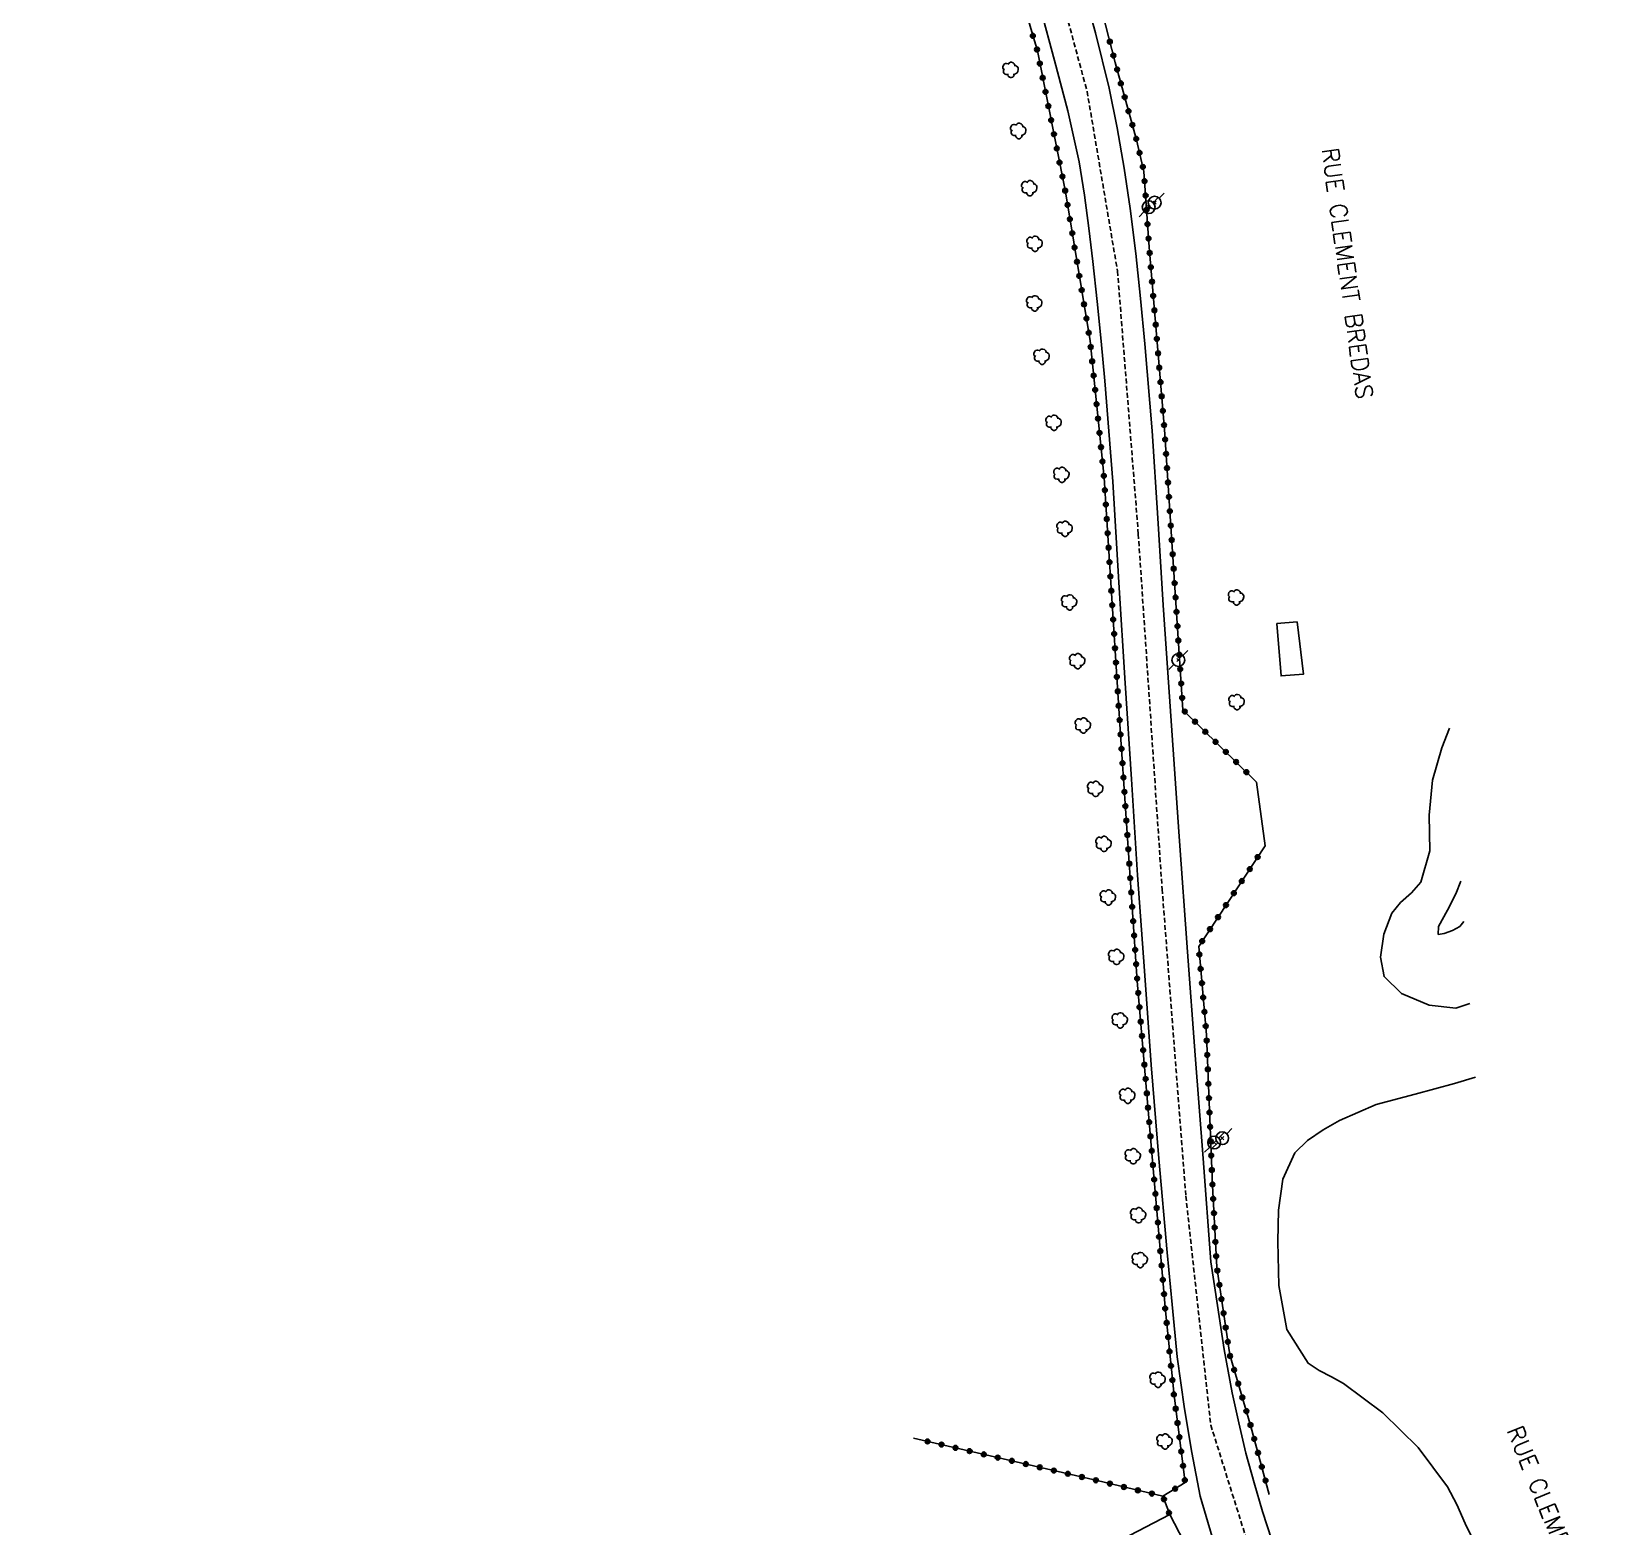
# Model space of a CAD drawing. Header units: millimetres. Extents: x 138000 to 139001, y 123000 to 124000.
# Drawn here: x 138671.5 to 138836.6, y 123231.7 to 123387.4 of the extents above; entities that cross this region are included whole.
import ezdxf
from ezdxf.enums import TextEntityAlignment as Align

# ---------------------------------------------------------------- set-up
doc = ezdxf.new("R2010")
doc.units = ezdxf.units.MM
doc.linetypes.add('DASHED', pattern=[0.75, 0.5, -0.25])
doc.layers.get('0').update_dxf_attribs({"linetype": 'CONTINUOUS'})
for name, color, linetype in [('W0001', 6, 'DASHED'), ('W0008', 7, 'CONTINUOUS'), ('W0104', 1, 'CONTINUOUS'), ('W0211', 2, 'CONTINUOUS'), ('W0214', 2, 'CONTINUOUS'), ('W0300', 7, 'CONTINUOUS'), ('W0323', 7, 'CONTINUOUS'), ('W0330', 7, 'CONTINUOUS'), ('W0473', 7, 'CONTINUOUS'), ('W0989', 7, 'CONTINUOUS')]:
    doc.layers.add(name, color=color, linetype=linetype)
doc.styles.get("Standard").update_dxf_attribs({"font": 'romans.shx', "width": 0.85})

# ---------------------------------------------------------------- blocks, each defined once
blk = doc.blocks.new('T300')
for p, q in [((-0.8, 0.51), (-0.86, 0.34)), ((-0.86, 0.34), (-0.86, 0.17)), ((-0.86, 0.17), (-0.74, 0.06)), ((-0.69, 0.63), (-0.8, 0.51)), ((-0.8, -0.06), (-0.74, 0.06)), ((-0.74, 0.06), (-0.69, 0.11)), ((-0.57, 0.69), (-0.69, 0.63)), ((-0.46, 0.69), (-0.57, 0.69)), ((-0.29, 0.63), (-0.46, 0.69)), ((-0.29, 0.63), (-0.17, 0.74)), ((-0.23, 0.57), (-0.29, 0.63)), ((-0.17, 0.74), (-0.06, 0.8)), ((-0.06, 0.8), (0.06, 0.8)), ((0.06, 0.8), (0.23, 0.74)), ((0.23, 0.74), (0.34, 0.63)), ((0.34, 0.63), (0.4, 0.51)), ((0.46, 0.46), (0.34, 0.46)), ((0.4, 0.51), (0.4, 0.46)), ((0.57, 0.4), (0.46, 0.46)), ((0.57, 0.4), (0.69, 0.29)), ((0.69, 0.29), (0.74, 0.17)), ((0.74, 0.06), (0.69, -0.17)), ((0.74, 0.17), (0.74, 0.06)), ((-0.8, -0.17), (-0.8, -0.06)), ((-0.8, -0.23), (-0.8, -0.17)), ((-0.74, -0.34), (-0.8, -0.23)), ((-0.69, -0.4), (-0.74, -0.34)), ((-0.51, -0.46), (-0.69, -0.4)), ((-0.4, -0.46), (-0.51, -0.46)), ((-0.4, -0.46), (-0.34, -0.46)), ((-0.34, -0.46), (-0.34, -0.4)), ((-0.34, -0.51), (-0.34, -0.46)), ((-0.29, -0.63), (-0.34, -0.51)), ((-0.17, -0.74), (-0.29, -0.63)), ((-0.06, -0.8), (-0.17, -0.74)), ((0.06, -0.8), (-0.06, -0.8)), ((0.17, -0.74), (0.06, -0.8)), ((0.23, -0.69), (0.17, -0.74)), ((0.29, -0.46), (0.23, -0.46)), ((0.29, -0.63), (0.23, -0.69)), ((0.46, -0.4), (0.29, -0.46)), ((0.34, -0.51), (0.29, -0.63)), ((0.34, -0.51), (0.34, -0.46)), ((0.57, -0.34), (0.46, -0.4)), ((0.63, -0.29), (0.57, -0.34)), ((0.69, -0.17), (0.63, -0.29))]:
    blk.add_line(p, q)
blk = doc.blocks.new('T473')
for p, q in [((-0.166667, 0.166667), (0.166667, -0.166667)), ((-0.166667, -0.166667), (0.166667, 0.166667)), ((0.500001, 0.500001), (1.000002, 1.000002)), ((-1.000002, -1.000002), (-0.500001, -0.500001))]:
    blk.add_line(p, q)
blk.add_ellipse((0, 0), major_axis=(0.471405, 0.471405), ratio=1, start_param=5.4977871438, end_param=11.780972451)
blk = doc.blocks.new('t323o')
at = {"color": 0, "linetype": 'Continuous'}
for radius in [0.25, 0.15]:
    blk.add_circle((0, 0), radius, dxfattribs=at)

msp = doc.modelspace()

# ---------------------------------------------------------------- linework, layer by layer
at = {"layer": 'W0001'}
msp.add_lwpolyline([(138735.09, 123547.13), (138742.59, 123519.75), (138750.21, 123493.07), (138758.11, 123464.79), (138767.31, 123432.41), (138775.24, 123404.4), (138781.5, 123381.2), (138784.67, 123362.48), (138786.84, 123335.06), (138789.32, 123298.07), (138791.79, 123266.09), (138794.39, 123242.22), (138799.95, 123224.46), (138812.7, 123207.92), (138830.15, 123190.45)], dxfattribs=at)
at = {"layer": 'W0008'}
for points in [[(138794.4, 123259.23), (138793.58, 123269.99), (138792.75, 123280.76), (138791.95, 123291.52), (138791.09, 123303.57), (138790.27, 123315.62), (138789.44, 123327.66), (138788.86, 123336.74), (138788.27, 123345.82), (138787.53, 123354.89), (138787.08, 123359.6), (138786.58, 123364.31), (138785.98, 123369), (138785.35, 123373.2), (138784.63, 123377.39), (138783.8, 123381.55), (138782.39, 123387.31), (138780.78, 123393.03)], [(138776.69, 123389.69), (138778.11, 123384.42), (138779.51, 123379.16), (138780.67, 123373.84), (138781.22, 123370.39), (138781.67, 123366.93), (138782.09, 123363.46), (138782.55, 123359.32), (138782.96, 123355.17), (138783.35, 123351.02), (138784.17, 123340.53), (138784.82, 123330.03), (138785.48, 123319.52), (138786.12, 123309.53), (138786.77, 123299.54), (138787.47, 123289.56), (138788.19, 123279.77), (138788.96, 123269.99), (138789.85, 123260.21), (138790.36, 123254.77), (138790.9, 123249.33), (138791.64, 123243.92), (138792.4, 123239.35), (138793.3, 123234.8), (138794.52, 123230.58)], [(138800.75, 123230.24), (138799.78, 123233.21), (138798.9, 123236.2), (138798.05, 123239.3), (138797.3, 123242.44), (138796.62, 123245.58), (138795.79, 123250.11), (138795.1, 123254.67), (138794.4, 123259.23)]]:
    msp.add_lwpolyline(points, dxfattribs=at)
at = {"layer": 'W0104'}
msp.add_lwpolyline([(138801.27, 123325.74), (138803.39, 123325.91), (138804.06, 123320.48), (138801.72, 123320.29)], close=True, dxfattribs=at)
msp.add_lwpolyline([(138787.48, 123226.08), (138785.11, 123230.29), (138790.11, 123232.9), (138792.1, 123229.07)], dxfattribs=at)
at = {"layer": 'W0211'}
for points in [[(138820.75, 123294.71), (138820.33, 123294.16), (138819.57, 123293.75), (138818.71, 123293.43), (138818.09, 123293.35), (138818.11, 123294.19), (138819.05, 123295.88), (138819.94, 123297.58), (138820.45, 123298.9)], [(138821.96, 123278.46), (138819.77, 123277.8), (138815.68, 123276.72), (138811.61, 123275.62), (138807.8, 123273.97), (138806.11, 123272.99), (138804.48, 123271.89), (138803.15, 123270.6), (138801.89, 123267.86), (138801.45, 123264.6), (138801.37, 123261.35), (138801.48, 123256.76), (138802.32, 123252.19), (138804.53, 123248.66), (138805.67, 123247.9), (138806.96, 123247.25), (138808.22, 123246.56), (138812.33, 123243.5), (138816.01, 123239.88), (138819.05, 123235.8), (138820.02, 123233.93), (138820.89, 123231.97), (138821.83, 123230.06)]]:
    msp.add_lwpolyline(points, dxfattribs=at)
at = {"layer": 'W0214'}
msp.add_lwpolyline([(138821.39, 123286.14), (138819.92, 123285.66), (138817.13, 123285.99), (138814.27, 123287.18), (138812.45, 123288.96), (138812.08, 123290.97), (138812.41, 123293.38), (138813.24, 123295.55), (138814.16, 123296.67), (138815.3, 123297.69), (138816.28, 123298.78), (138817.2, 123302.06), (138817.16, 123305.78), (138817.48, 123309.41), (138818.45, 123312.79), (138819.27, 123314.84)], dxfattribs=at)
at = {"layer": 'W0323'}
for points in [[(138789.39, 123234.8), (138791.73, 123236.23), (138790.56, 123245.29), (138789.67, 123254.12), (138788.22, 123270.97), (138786.73, 123288.48), (138784.99, 123314.19), (138783.27, 123340.93), (138781.81, 123355.2), (138779.24, 123370.72), (138776.32, 123385.42), (138772.4, 123398.67), (138767.42, 123414.78), (138760.55, 123440.76), (138751.07, 123472.82), (138741.03, 123509.6), (138731.81, 123539.49), (138727.61, 123542.63), (138715.87, 123540.97), (138689.96, 123536.4), (138671.53, 123533.07)], [(138799.17, 123309.21), (138791.49, 123316.75), (138789.56, 123345.98), (138787.97, 123364.98), (138787.42, 123372.85), (138786.65, 123376.16), (138784.42, 123384.22), (138778.74, 123406.45)], [(138800.49, 123234.99), (138798.57, 123242.07), (138796.36, 123249.53), (138795.01, 123258.67), (138794.56, 123267.18), (138793.94, 123282.9), (138793.13, 123292.1), (138800.04, 123302.57)], [(138763.42, 123240.86), (138782.54, 123236.44), (138789.39, 123234.8), (138790.11, 123232.9)]]:
    msp.add_lwpolyline(points, dxfattribs=at)
at = {"layer": 'W0330'}
msp.add_lwpolyline([(138799.17, 123309.21), (138800.04, 123302.57)], dxfattribs=at)

# ---------------------------------------------------------------- block references
at = {"layer": 'W0300'}
for p in [(138773.58, 123383.43), (138774.39, 123377.07), (138775.54, 123371.1), (138776.08, 123365.32), (138776.05, 123359.11), (138776.82, 123353.55), (138778.06, 123346.67), (138778.88, 123341.24), (138779.21, 123335.62), (138779.69, 123327.95), (138797.08, 123328.46), (138780.53, 123321.82), (138797.13, 123317.56), (138781.12, 123315.12), (138782.4, 123308.51), (138783.27, 123302.78), (138783.73, 123297.2), (138784.59, 123291), (138784.96, 123284.39), (138785.75, 123276.53), (138786.32, 123270.23), (138786.88, 123264.08), (138787.05, 123259.42), (138788.9, 123246.95), (138789.63, 123240.51)]:
    msp.add_blockref('T300', p, dxfattribs=at)
at = {"layer": 'W0323'}
for p, rotation in [((138775.85, 123386.99), 106.4796253880378), ((138776.28, 123385.56), 106.4796253880378), ((138783.87, 123386.38), 104.3379632299101), ((138776.58, 123384.09), 101.2604568550498), ((138784.24, 123384.93), 104.3379632299101), ((138776.87, 123382.62), 101.2604568550498), ((138784.63, 123383.48), 105.4335460185312), ((138777.17, 123381.15), 101.2604568550498), ((138785.02, 123382.03), 105.4335460185312), ((138785.42, 123380.59), 105.4335460185312), ((138777.46, 123379.67), 101.2604568550498), ((138785.82, 123379.14), 105.4335460185312), ((138777.75, 123378.2), 101.2604568550498), ((138786.22, 123377.7), 105.4335460185312), ((138778.05, 123376.73), 101.2604568550498), ((138786.62, 123376.25), 105.4335460185312), ((138778.34, 123375.26), 101.2604568550498), ((138786.97, 123374.79), 103.2193049713753), ((138778.63, 123373.79), 101.2604568550498), ((138778.93, 123372.32), 101.2604568550498), ((138787.31, 123373.33), 103.2193049713753), ((138779.22, 123370.85), 101.2604568550498), ((138787.49, 123371.85), 93.94793533084606), ((138779.47, 123369.37), 99.39525920770562), ((138787.6, 123370.35), 93.94793533084606), ((138779.71, 123367.89), 99.39525920770562), ((138787.7, 123368.85), 93.94793533084606), ((138787.8, 123367.36), 93.94793533084606), ((138779.96, 123366.41), 99.39525920770562), ((138787.91, 123365.86), 93.94793533084606), ((138780.2, 123364.93), 99.39525920770562), ((138788.02, 123364.36), 94.79558442009197), ((138780.45, 123363.45), 99.39525920770562), ((138788.14, 123362.87), 94.79558442009197), ((138780.69, 123361.97), 99.39525920770562), ((138788.27, 123361.37), 94.79558442009197), ((138780.94, 123360.49), 99.39525920770562), ((138781.18, 123359.01), 99.39525920770562), ((138788.39, 123359.88), 94.79558442009197), ((138781.43, 123357.53), 99.39525920770562), ((138788.52, 123358.38), 94.79558442009197), ((138781.67, 123356.05), 99.39525920770562), ((138788.65, 123356.89), 94.79558442009197), ((138781.88, 123354.56), 95.85642101993854), ((138788.77, 123355.4), 94.79558442009197), ((138782.03, 123353.07), 95.85642101993854), ((138788.9, 123353.9), 94.79558442009197), ((138789.02, 123352.41), 94.79558442009197), ((138782.18, 123351.58), 95.85642101993854), ((138789.15, 123350.91), 94.79558442009197), ((138782.34, 123350.09), 95.85642101993854), ((138789.27, 123349.42), 94.79558442009197), ((138782.49, 123348.6), 95.85642101993854), ((138789.4, 123347.92), 94.79558442009197), ((138782.64, 123347.1), 95.85642101993854), ((138789.52, 123346.43), 94.79558442009197), ((138782.79, 123345.61), 95.85642101993854), ((138789.63, 123344.93), 93.77816087840537), ((138782.95, 123344.12), 95.85642101993854), ((138783.1, 123342.63), 95.85642101993854), ((138789.73, 123343.43), 93.77816087840537), ((138783.25, 123341.13), 95.85642101993854), ((138789.83, 123341.94), 93.77816087840537), ((138783.36, 123339.64), 93.66075776097752), ((138789.93, 123340.44), 93.77816087840537), ((138783.45, 123338.14), 93.66075776097752), ((138790.03, 123338.94), 93.77816087840537), ((138783.55, 123336.64), 93.66075776097752), ((138790.12, 123337.45), 93.77816087840537), ((138790.22, 123335.95), 93.77816087840537), ((138783.64, 123335.15), 93.66075776097752), ((138790.32, 123334.45), 93.77816087840537), ((138783.74, 123333.65), 93.66075776097752), ((138790.42, 123332.96), 93.77816087840537), ((138783.84, 123332.15), 93.66075776097752), ((138790.52, 123331.46), 93.77816087840537), ((138783.93, 123330.66), 93.66075776097752), ((138790.62, 123329.96), 93.77816087840537), ((138784.03, 123329.16), 93.66075776097752), ((138784.12, 123327.66), 93.66075776097752), ((138790.72, 123328.47), 93.77816087840537), ((138784.22, 123326.17), 93.66075776097752), ((138790.82, 123326.97), 93.77816087840537), ((138784.32, 123324.67), 93.66075776097752), ((138790.92, 123325.47), 93.77816087840537), ((138784.41, 123323.17), 93.66075776097752), ((138791.01, 123323.98), 93.77816087840537), ((138784.51, 123321.68), 93.66075776097752), ((138791.11, 123322.48), 93.77816087840537), ((138784.6, 123320.18), 93.66075776097752), ((138791.21, 123320.98), 93.77816087840537), ((138791.31, 123319.49), 93.77816087840537), ((138784.7, 123318.68), 93.66075776097752), ((138791.41, 123317.99), 93.77816087840537), ((138784.79, 123317.18), 93.66075776097752), ((138791.68, 123316.57), 135.5157572623743), ((138784.89, 123315.69), 93.66075776097752), ((138792.75, 123315.52), 135.5157572623743), ((138793.82, 123314.47), 135.5157572623743), ((138784.99, 123314.19), 93.66075776097752), ((138794.89, 123313.42), 135.5157572623743), ((138785.09, 123312.69), 93.87502682393568), ((138785.19, 123311.2), 93.87502682393568), ((138795.96, 123312.37), 135.5157572623743), ((138797.03, 123311.32), 135.5157572623743), ((138785.29, 123309.7), 93.87502682393568), ((138798.1, 123310.26), 135.5157572623743), ((138785.39, 123308.2), 93.87502682393568), ((138785.49, 123306.71), 93.87502682393568), ((138785.59, 123305.21), 93.87502682393568), ((138785.7, 123303.71), 93.87502682393568), ((138785.8, 123302.22), 93.87502682393568), ((138799.27, 123301.41), 56.5847150857333), ((138785.9, 123300.72), 93.87502682393568), ((138798.45, 123300.16), 56.5847150857333), ((138786, 123299.22), 93.87502682393568), ((138797.62, 123298.91), 56.5847150857333), ((138786.1, 123297.73), 93.87502682393568), ((138795.97, 123296.4), 56.5847150857333), ((138796.79, 123297.65), 56.5847150857333), ((138786.2, 123296.23), 93.87502682393568), ((138786.3, 123294.74), 93.87502682393568), ((138795.14, 123295.15), 56.5847150857333), ((138786.4, 123293.24), 93.87502682393568), ((138794.31, 123293.9), 56.5847150857333), ((138786.51, 123291.74), 93.87502682393568), ((138793.49, 123292.65), 56.5847150857333), ((138786.61, 123290.25), 93.87502682393568), ((138793.2, 123291.26), 95.04790132163271), ((138793.33, 123289.76), 95.04790132163271), ((138786.71, 123288.75), 93.87502682393568), ((138793.47, 123288.27), 95.04790132163271), ((138786.83, 123287.25), 94.883037055144), ((138793.6, 123286.78), 95.04790132163271), ((138786.96, 123285.76), 94.883037055144), ((138793.73, 123285.28), 95.04790132163271), ((138787.09, 123284.26), 94.883037055144), ((138793.86, 123283.79), 95.04790132163271), ((138787.22, 123282.77), 94.883037055144), ((138793.96, 123282.29), 92.26658494699136), ((138787.34, 123281.28), 94.883037055144), ((138787.47, 123279.78), 94.883037055144), ((138794.02, 123280.79), 92.26658494699136), ((138787.6, 123278.29), 94.883037055144), ((138794.08, 123279.29), 92.26658494699136), ((138787.73, 123276.79), 94.883037055144), ((138794.14, 123277.79), 92.26658494699136), ((138787.85, 123275.3), 94.883037055144), ((138794.2, 123276.3), 92.26658494699136), ((138794.26, 123274.8), 92.26658494699136), ((138787.98, 123273.8), 94.883037055144), ((138794.32, 123273.3), 92.26658494699136), ((138788.11, 123272.31), 94.883037055144), ((138794.38, 123271.8), 92.26658494699136), ((138788.24, 123270.81), 94.89561983030532), ((138794.44, 123270.3), 92.26658494699136), ((138788.36, 123269.32), 94.89561983030532), ((138794.5, 123268.8), 92.26658494699136), ((138788.49, 123267.82), 94.89561983030532), ((138794.56, 123267.3), 92.26658494699136), ((138788.62, 123266.33), 94.89561983030532), ((138794.64, 123265.8), 93.03399219333944), ((138788.75, 123264.84), 94.89561983030532), ((138788.88, 123263.34), 94.89561983030532), ((138794.72, 123264.31), 93.03399219333944), ((138789, 123261.85), 94.89561983030532), ((138794.79, 123262.81), 93.03399219333944), ((138789.13, 123260.35), 94.89561983030532), ((138794.87, 123261.31), 93.03399219333944), ((138789.26, 123258.86), 94.89561983030532), ((138794.95, 123259.81), 93.03399219333944), ((138795.07, 123258.32), 98.40469608068757), ((138789.39, 123257.36), 94.89561983030532), ((138795.29, 123256.83), 98.40469608068757), ((138789.52, 123255.87), 94.89561983030532), ((138795.5, 123255.35), 98.40469608068757), ((138789.64, 123254.37), 94.89561983030532), ((138795.72, 123253.87), 98.40469608068757), ((138789.79, 123252.88), 95.76068863766645), ((138795.94, 123252.38), 98.40469608068757), ((138789.94, 123251.39), 95.76068863766645), ((138796.16, 123250.9), 98.40469608068757), ((138790.09, 123249.9), 95.76068863766645), ((138790.24, 123248.4), 95.76068863766645), ((138796.4, 123249.42), 106.4946853378063), ((138790.39, 123246.91), 95.76068863766645), ((138796.82, 123247.98), 106.4946853378063), ((138790.54, 123245.42), 95.76068863766645), ((138797.25, 123246.54), 106.4946853378063), ((138797.68, 123245.1), 106.4946853378063), ((138790.73, 123243.93), 97.34977162347488), ((138798.1, 123243.67), 106.4946853378063), ((138790.92, 123242.44), 97.34977162347488), ((138798.53, 123242.23), 106.4946853378063), ((138764.88, 123240.52), 346.9841315139336), ((138766.34, 123240.19), 346.9841315139336), ((138791.12, 123240.96), 97.34977162347488), ((138798.92, 123240.78), 105.1229890136346), ((138767.8, 123239.85), 346.9841315139336), ((138769.26, 123239.51), 346.9841315139336), ((138770.73, 123239.17), 346.9841315139336), ((138772.19, 123238.83), 346.9841315139336), ((138773.65, 123238.5), 346.9841315139336), ((138791.31, 123239.47), 97.34977162347488), ((138799.31, 123239.33), 105.1229890136346), ((138775.11, 123238.16), 346.9841315139336), ((138776.57, 123237.82), 346.9841315139336), ((138778.03, 123237.48), 346.9841315139336), ((138779.49, 123237.15), 346.9841315139336), ((138780.96, 123236.81), 346.9841315139336), ((138791.5, 123237.98), 97.34977162347488), ((138799.71, 123237.88), 105.1229890136346), ((138782.42, 123236.47), 346.9841315139336), ((138783.88, 123236.12), 346.5574024012599), ((138785.34, 123235.77), 346.5574024012599), ((138786.79, 123235.42), 346.5574024012599), ((138790.67, 123235.59), 31.42360744149633), ((138791.69, 123236.49), 97.34977162347488), ((138800.1, 123236.44), 105.1229890136346), ((138788.25, 123235.08), 346.5574024012599), ((138789.51, 123234.5), 290.5066920280842), ((138790.03, 123233.09), 290.5066920280842)]:
    msp.add_blockref('t323o', p, dxfattribs=dict(at, rotation=rotation))
at = {"layer": 'W0473'}
for p in [(138787.92, 123369.13), (138788.54, 123369.6), (138791.01, 123321.94), (138794.74, 123271.66), (138795.58, 123272.11)]:
    msp.add_blockref('T473', p, dxfattribs=at)

# ---------------------------------------------------------------- texts
at = {"layer": 'W0989'}
msp.add_text('RUE CLEMENT BREDAS', height=1.75, rotation=277.9621, dxfattribs=at).set_placement((138805.94, 123375.19))
msp.add_text('RUE CLEMENT BREDAS', height=1.75, rotation=292.352, dxfattribs=at).set_placement((138831.03, 123229.81), align=Align.MIDDLE_CENTER)

doc.saveas('drawing.dxf')
